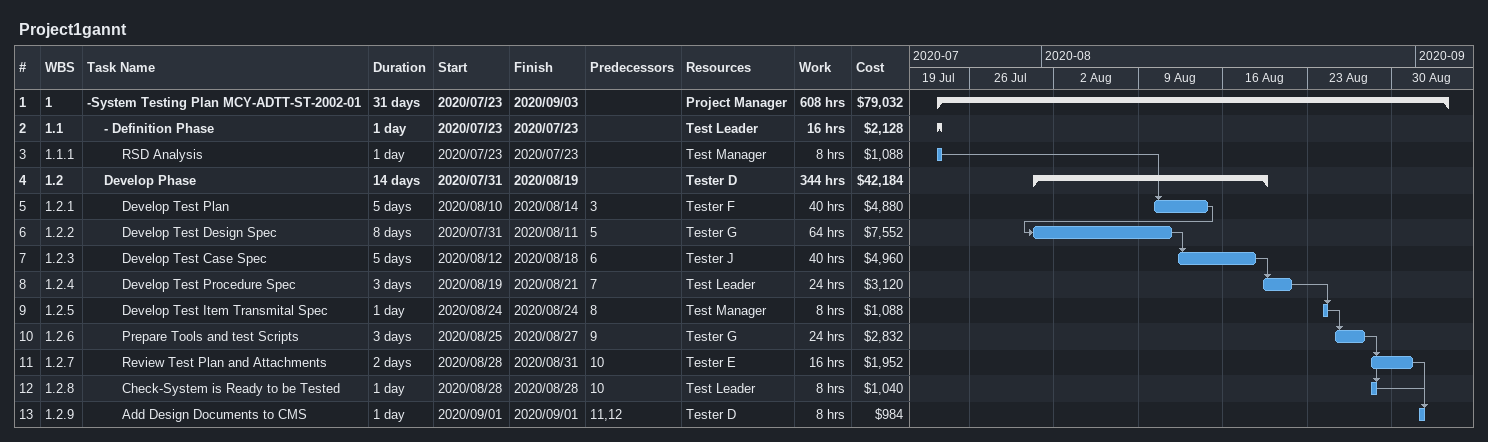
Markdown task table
Project1gannt

| ID | WBS | Task | Duration | Start | Finish | Predecessors | Resources | Work (h) | Cost ($) |
|---|---|---|---|---|---|---|---|---|---|
| 1 | 1 | **-System Testing Plan MCY-ADTT-ST-2002-01** | 31d | 2020-07-23 | 2020-09-03 |  | Project Manager | 608 | 79032 |
| 2 | 1.1 | **- Definition Phase** | 1d | 2020-07-23 | 2020-07-23 |  | Test Leader | 16 | 2128 |
| 3 | 1.1.1 | RSD Analysis | 1d | 2020-07-23 | 2020-07-23 |  | Test Manager | 8 | 1088 |
| 4 | 1.2 | **Develop Phase** | 14d | 2020-07-31 | 2020-08-19 |  | Tester D | 344 | 42184 |
| 5 | 1.2.1 | Develop Test Plan | 5d | 2020-08-10 | 2020-08-14 | 3 | Tester F | 40 | 4880 |
| 6 | 1.2.2 | Develop Test Design Spec | 8d | 2020-07-31 | 2020-08-11 | 5 | Tester G | 64 | 7552 |
| 7 | 1.2.3 | Develop Test Case Spec | 5d | 2020-08-12 | 2020-08-18 | 6 | Tester J | 40 | 4960 |
| 8 | 1.2.4 | Develop Test Procedure Spec | 3d | 2020-08-19 | 2020-08-21 | 7 | Test Leader | 24 | 3120 |
| 9 | 1.2.5 | Develop Test Item Transmital Spec | 1d | 2020-08-24 | 2020-08-24 | 8 | Test Manager | 8 | 1088 |
| 10 | 1.2.6 | Prepare Tools and test Scripts | 3d | 2020-08-25 | 2020-08-27 | 9 | Tester G | 24 | 2832 |
| 11 | 1.2.7 | Review Test Plan and Attachments | 2d | 2020-08-28 | 2020-08-31 | 10 | Tester E | 16 | 1952 |
| 12 | 1.2.8 | Check-System is Ready to be Tested | 1d | 2020-08-28 | 2020-08-28 | 10 | Test Leader | 8 | 1040 |
| 13 | 1.2.9 | Add Design Documents to CMS | 1d | 2020-09-01 | 2020-09-01 | 11, 12 | Tester D | 8 | 984 |
